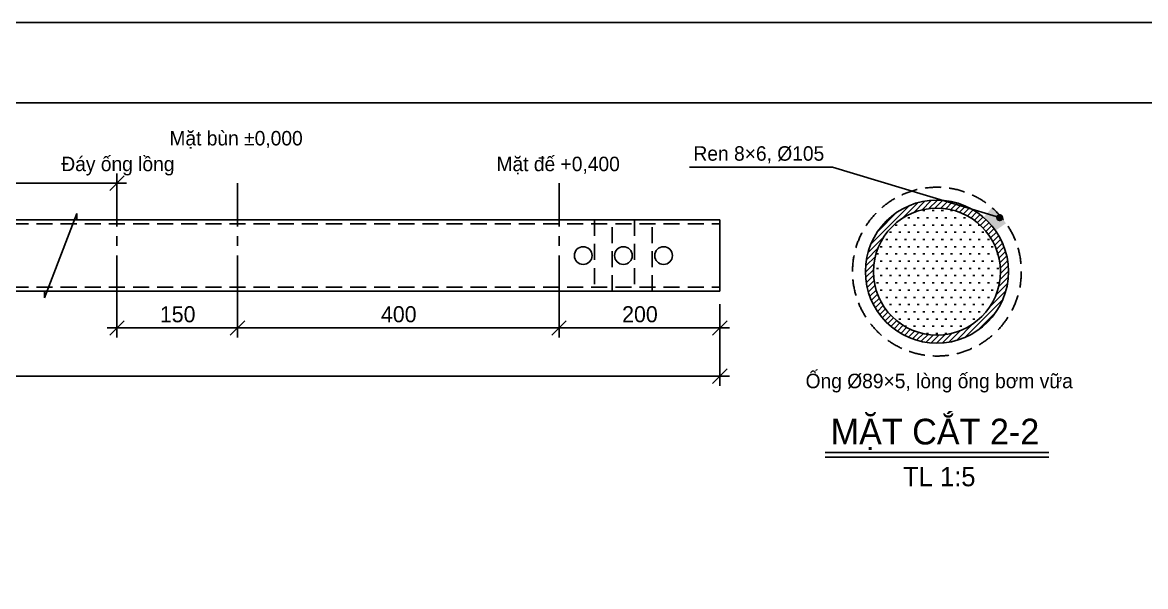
# Model space of a CAD drawing. Extents: x 0 to 45000, y 0 to 7425.
# Drawn here: x 26956 to 30449, y 5671 to 7425 of the extents above; entities that cross this region are included whole.
import ezdxf

# ---------------------------------------------------------------- set-up
doc = ezdxf.new("R2010")
doc.units = 0
doc.header["$LTSCALE"] = 25
doc.linetypes.add('CENTER', pattern=[10.6, 7, -1.2, 1.2, -1.2])
doc.linetypes.add('DASHED', pattern=[3, 2, -1])
for name, color, linetype in [('DIM', 8, 'CONTINUOUS'), ('KHUNG', 7, 'CONTINUOUS'), ('KHUNG_M', 7, 'CONTINUOUS'), ('TEXT', 7, 'CONTINUOUS'), ('THEPHINH', 5, 'CONTINUOUS'), ('THEPHINH_D', 5, 'DASHED'), ('TRUC', 1, 'CENTER'), ('VUA', 8, 'CONTINUOUS')]:
    doc.layers.add(name, color=color, linetype=linetype)
doc.styles.add('VN', font='arial.ttf', dxfattribs={"width": 0.95})

msp = doc.modelspace()

# ---------------------------------------------------------------- linework, layer by layer
at = {"layer": 'DIM'}
for p, q in [((27250, 6851.2), (27250, 6955)), ((29030.4, 6975), (29475, 6975)), ((29995.1, 6818), (29475, 6975)), ((24070, 6925), (27280, 6925)), ((27227.5, 6902.5), (27272.5, 6947.5)), ((27250, 6548.8), (27250, 6445)), ((27625, 6548.8), (27625, 6445)), ((27625, 6548.8), (27625, 6445)), ((28625, 6548.8), (28625, 6445)), ((28625, 6548.8), (28625, 6445)), ((29125, 6548.8), (29125, 6445)), ((29125, 6548.8), (29125, 6295)), ((27227.5, 6452.5), (27272.5, 6497.5)), ((27602.5, 6452.5), (27647.5, 6497.5)), ((27602.5, 6452.5), (27647.5, 6497.5)), ((28602.5, 6452.5), (28647.5, 6497.5)), ((28602.5, 6452.5), (28647.5, 6497.5)), ((29102.5, 6452.5), (29147.5, 6497.5)), ((27220, 6475), (27655, 6475)), ((27595, 6475), (28655, 6475)), ((28595, 6475), (29155, 6475)), ((23970, 6325), (29155, 6325)), ((29102.5, 6302.5), (29147.5, 6347.5))]:
    msp.add_line(p, q, dxfattribs=at)
at = {"layer": 'DIM', "const_width": 11.2}
msp.add_lwpolyline([(30000.8, 6818, 1), (29989.5, 6818, 1)], format="xyb", close=True, dxfattribs=at)
at = {"layer": 'KHUNG'}
msp.add_lwpolyline([(23625, 250), (33250, 250), (33250, 7175), (23625, 7175)], close=True, dxfattribs=at)
at = {"layer": 'KHUNG_M'}
msp.add_lwpolyline([(23000, 0), (33500, 0), (33500, 7425), (23000, 7425)], close=True, dxfattribs=at)
at = {"layer": 'TEXT'}
for p, q in [((29452.1, 6087.5), (30147.9, 6087.5)), ((29452.1, 6072.5), (30147.9, 6072.5))]:
    msp.add_line(p, q, dxfattribs=at)
at = {"layer": 'THEPHINH'}
for p, q in [((29595.3, 6736.7), (29713.3, 6854.7)), ((29690.7, 6814.4), (29739.2, 6863)), ((29727.3, 6833.3), (29762.8, 6868.8)), ((29752.6, 6841), (29782.4, 6870.8)), ((29774.3, 6845), (29801.6, 6872.3)), ((29793.9, 6846.9), (29817.7, 6870.8)), ((29811.1, 6846.4), (29833.8, 6869.2)), ((29827.1, 6844.8), (29848.9, 6866.6)), ((29842.5, 6842.5), (29862.4, 6862.4)), ((29856.1, 6838.4), (29876, 6858.3)), ((29869.6, 6834.3), (29888.9, 6853.6)), ((29882, 6829), (29900.4, 6847.4)), ((26625, 6811.2), (29125, 6811.2)), ((27025, 6568.8), (27125, 6831.2)), ((27125, 6831.2), (27125, 6811.2)), ((29125, 6588.8), (29125, 6811.2)), ((29617.2, 6776.3), (29673.7, 6832.8)), ((29893.6, 6822.9), (29911.9, 6841.2)), ((29905.1, 6816.7), (29923.5, 6835.1)), ((29915.5, 6809.5), (29933.2, 6827.1)), ((29925.2, 6801.5), (29942.9, 6819.2)), ((29934.9, 6793.5), (29952.6, 6811.2)), ((29943.8, 6784.7), (29961.4, 6802.3)), ((29951.7, 6774.9), (29969.4, 6792.6)), ((29959.7, 6765.2), (29977.4, 6782.9)), ((29587, 6710.8), (29635.6, 6759.3)), ((29966.9, 6754.7), (29985.3, 6773.1)), ((29973, 6743.2), (29991.4, 6761.6)), ((29979.2, 6731.7), (29997.6, 6750.1)), ((29581.2, 6687.2), (29616.7, 6722.7)), ((29984.4, 6719.2), (30003.7, 6738.6)), ((29988.5, 6705.7), (30008.5, 6725.6)), ((29992.6, 6692.1), (30012.6, 6712)), ((29577.7, 6648.4), (29605, 6675.7)), ((29579.2, 6667.6), (29609, 6697.4)), ((29994.9, 6676.7), (30016.7, 6698.5)), ((29996.5, 6660.6), (30019.2, 6683.3)), ((29579.2, 6632.3), (29603.1, 6656.1)), ((29580.8, 6616.2), (29603.6, 6638.9)), ((29994.9, 6623.7), (30022.4, 6651.2)), ((29996.8, 6643.3), (30020.8, 6667.2)), ((29583.4, 6601.1), (29605.2, 6622.9)), ((29587.6, 6587.6), (29607.5, 6607.5)), ((29983.1, 6576.5), (30018.8, 6612.2)), ((29990.8, 6601.9), (30020.7, 6631.8)), ((26625, 6588.8), (29125, 6588.8)), ((27025, 6568.8), (27025, 6588.8)), ((29591.7, 6574), (29611.6, 6593.9)), ((29596.4, 6561.1), (29615.7, 6580.4)), ((29602.6, 6549.6), (29621, 6568)), ((29962.7, 6538.5), (30012.7, 6588.5)), ((29608.8, 6538.1), (29627.1, 6556.4)), ((29614.9, 6526.5), (29633.3, 6544.9)), ((29622.9, 6516.8), (29640.5, 6534.5)), ((29887.8, 6445.9), (30004.1, 6562.2)), ((29630.8, 6507.1), (29648.5, 6524.8)), ((29638.8, 6497.4), (29656.5, 6515.1)), ((29647.7, 6488.6), (29665.3, 6506.2)), ((29657.4, 6480.6), (29675.1, 6498.3)), ((29929.2, 6469.6), (29980.4, 6520.8)), ((29667.1, 6472.6), (29684.8, 6490.3)), ((29676.9, 6464.7), (29695.3, 6483.1)), ((29688.4, 6458.6), (29706.8, 6477)), ((29699.9, 6452.4), (29718.3, 6470.8)), ((29711.4, 6446.3), (29730.8, 6465.6)), ((29724.4, 6441.5), (29744.3, 6461.5)), ((29837.8, 6431.2), (29873.5, 6466.9)), ((29861.5, 6437.3), (29911.5, 6487.3)), ((29738, 6437.4), (29757.9, 6457.4)), ((29751.5, 6433.3), (29773.3, 6455.1)), ((29766.7, 6430.8), (29789.4, 6453.5)), ((29782.8, 6429.2), (29806.7, 6453.2)), ((29798.8, 6427.6), (29826.3, 6455.1)), ((29818.2, 6429.3), (29848.1, 6459.2))]:
    msp.add_line(p, q, dxfattribs=at)
for centre, radius in [((29800, 6650), 222.5), ((29800, 6650), 197.5), ((28700, 6700), 27.5), ((28825, 6700), 27.5), ((28950, 6700), 27.5)]:
    msp.add_circle(centre, radius, dxfattribs=at)
msp.add_solid([(29982.3, 6777.6), (29945, 6818.7), (30015, 6800.6), (29971.1, 6849.1)], dxfattribs=at)
at = {"layer": 'THEPHINH_D'}
for p, q in [((26625, 6798.8), (29125, 6798.8)), ((26625, 6601.2), (29125, 6601.2))]:
    msp.add_line(p, q, dxfattribs=at)
for points in [[(28735, 6588.8), (28790, 6588.8), (28790, 6811.2), (28735, 6811.2)], [(28860, 6588.8), (28915, 6588.8), (28915, 6811.2), (28860, 6811.2)]]:
    msp.add_lwpolyline(points, close=True, dxfattribs=at)
msp.add_circle((29800, 6650), 262.5, dxfattribs=at)
at = {"layer": 'TRUC'}
for p, q in [((27250, 6525), (27250, 6925)), ((27625, 6525), (27625, 6925)), ((28625, 6525), (28625, 6925))]:
    msp.add_line(p, q, dxfattribs=at)
at = {"layer": 'VUA'}
for p, q in [((29710, 6817.5), (29716.2, 6817.5)), ((29738.7, 6817.5), (29745, 6817.5)), ((29756.2, 6840), (29762.5, 6840)), ((29767.5, 6817.5), (29773.7, 6817.5)), ((29785, 6840), (29791.2, 6840)), ((29796.2, 6817.5), (29802.5, 6817.5)), ((29813.7, 6840), (29820, 6840)), ((29825, 6817.5), (29831.2, 6817.5)), ((29842.5, 6840), (29848.7, 6840)), ((29853.7, 6817.5), (29860, 6817.5)), ((29882.5, 6817.5), (29888.7, 6817.5)), ((29670, 6795), (29676.2, 6795)), ((29698.7, 6795), (29705, 6795)), ((29727.5, 6795), (29733.7, 6795)), ((29756.2, 6795), (29762.5, 6795)), ((29785, 6795), (29791.2, 6795)), ((29813.7, 6795), (29820, 6795)), ((29842.5, 6795), (29848.7, 6795)), ((29871.2, 6795), (29877.5, 6795)), ((29900, 6795), (29906.2, 6795)), ((29928.7, 6795), (29933.1, 6795)), ((29641.2, 6750), (29647.5, 6750)), ((29652.5, 6772.5), (29658.7, 6772.5)), ((29670, 6750), (29676.2, 6750)), ((29681.2, 6772.5), (29687.5, 6772.5)), ((29698.7, 6750), (29705, 6750)), ((29710, 6772.5), (29716.2, 6772.5)), ((29727.5, 6750), (29733.7, 6750)), ((29738.7, 6772.5), (29745, 6772.5)), ((29756.2, 6750), (29762.5, 6750)), ((29767.5, 6772.5), (29773.7, 6772.5)), ((29785, 6750), (29791.2, 6750)), ((29796.2, 6772.5), (29802.5, 6772.5)), ((29813.7, 6750), (29820, 6750)), ((29825, 6772.5), (29831.2, 6772.5)), ((29842.5, 6750), (29848.7, 6750)), ((29853.7, 6772.5), (29860, 6772.5)), ((29871.2, 6750), (29877.5, 6750)), ((29882.5, 6772.5), (29888.7, 6772.5)), ((29900, 6750), (29906.2, 6750)), ((29911.2, 6772.5), (29917.5, 6772.5)), ((29928.7, 6750), (29935, 6750)), ((29940, 6772.5), (29946.2, 6772.5)), ((29957.5, 6750), (29963.7, 6750)), ((29623.7, 6727.5), (29630, 6727.5)), ((29652.5, 6727.5), (29658.7, 6727.5)), ((29681.2, 6727.5), (29687.5, 6727.5)), ((29710, 6727.5), (29716.2, 6727.5)), ((29738.7, 6727.5), (29745, 6727.5)), ((29767.5, 6727.5), (29773.7, 6727.5)), ((29796.2, 6727.5), (29802.5, 6727.5)), ((29825, 6727.5), (29831.2, 6727.5)), ((29853.7, 6727.5), (29860, 6727.5)), ((29882.5, 6727.5), (29888.7, 6727.5)), ((29911.2, 6727.5), (29917.5, 6727.5)), ((29940, 6727.5), (29946.2, 6727.5)), ((29968.7, 6727.5), (29975, 6727.5)), ((29612.5, 6705), (29618.8, 6705)), ((29623.7, 6682.5), (29630, 6682.5)), ((29641.2, 6705), (29647.5, 6705)), ((29652.5, 6682.5), (29658.7, 6682.5)), ((29670, 6705), (29676.2, 6705)), ((29681.2, 6682.5), (29687.5, 6682.5)), ((29698.7, 6705), (29705, 6705)), ((29710, 6682.5), (29716.2, 6682.5)), ((29727.5, 6705), (29733.7, 6705)), ((29738.7, 6682.5), (29745, 6682.5)), ((29756.2, 6705), (29762.5, 6705)), ((29767.5, 6682.5), (29773.7, 6682.5)), ((29785, 6705), (29791.2, 6705)), ((29796.2, 6682.5), (29802.5, 6682.5)), ((29813.7, 6705), (29820, 6705)), ((29825, 6682.5), (29831.2, 6682.5)), ((29842.5, 6705), (29848.7, 6705)), ((29853.7, 6682.5), (29860, 6682.5)), ((29871.2, 6705), (29877.5, 6705)), ((29882.5, 6682.5), (29888.7, 6682.5)), ((29900, 6705), (29906.2, 6705)), ((29911.2, 6682.5), (29917.5, 6682.5)), ((29928.7, 6705), (29935, 6705)), ((29940, 6682.5), (29946.2, 6682.5)), ((29957.5, 6705), (29963.7, 6705)), ((29968.7, 6682.5), (29975, 6682.5)), ((29986.2, 6705), (29988.7, 6705)), ((29612.5, 6660), (29618.8, 6660)), ((29623.7, 6637.5), (29630, 6637.5)), ((29641.2, 6660), (29647.5, 6660)), ((29652.5, 6637.5), (29658.7, 6637.5)), ((29670, 6660), (29676.2, 6660)), ((29681.2, 6637.5), (29687.5, 6637.5)), ((29698.7, 6660), (29705, 6660)), ((29710, 6637.5), (29716.2, 6637.5)), ((29727.5, 6660), (29733.7, 6660)), ((29738.7, 6637.5), (29745, 6637.5)), ((29756.2, 6660), (29762.5, 6660)), ((29767.5, 6637.5), (29773.7, 6637.5)), ((29785, 6660), (29791.2, 6660)), ((29796.2, 6637.5), (29802.5, 6637.5)), ((29813.7, 6660), (29820, 6660)), ((29825, 6637.5), (29831.2, 6637.5)), ((29842.5, 6660), (29848.7, 6660)), ((29853.7, 6637.5), (29860, 6637.5)), ((29871.2, 6660), (29877.5, 6660)), ((29882.5, 6637.5), (29888.7, 6637.5)), ((29900, 6660), (29906.2, 6660)), ((29911.2, 6637.5), (29917.5, 6637.5)), ((29928.7, 6660), (29935, 6660)), ((29940, 6637.5), (29946.2, 6637.5)), ((29957.5, 6660), (29963.7, 6660)), ((29968.7, 6637.5), (29975, 6637.5)), ((29986.2, 6660), (29992.5, 6660)), ((29612.5, 6615), (29618.8, 6615)), ((29641.2, 6615), (29647.5, 6615)), ((29670, 6615), (29676.2, 6615)), ((29698.7, 6615), (29705, 6615)), ((29727.5, 6615), (29733.7, 6615)), ((29756.2, 6615), (29762.5, 6615)), ((29785, 6615), (29791.2, 6615)), ((29813.7, 6615), (29820, 6615)), ((29842.5, 6615), (29848.7, 6615)), ((29871.2, 6615), (29877.5, 6615)), ((29900, 6615), (29906.2, 6615)), ((29928.7, 6615), (29935, 6615)), ((29957.5, 6615), (29963.7, 6615)), ((29986.2, 6615), (29992.5, 6615)), ((29623.7, 6592.5), (29630, 6592.5)), ((29641.2, 6570), (29647.5, 6570)), ((29652.5, 6592.5), (29658.7, 6592.5)), ((29670, 6570), (29676.2, 6570)), ((29681.2, 6592.5), (29687.5, 6592.5)), ((29698.7, 6570), (29705, 6570)), ((29710, 6592.5), (29716.2, 6592.5)), ((29727.5, 6570), (29733.7, 6570)), ((29738.7, 6592.5), (29745, 6592.5)), ((29756.2, 6570), (29762.5, 6570)), ((29767.5, 6592.5), (29773.7, 6592.5)), ((29785, 6570), (29791.2, 6570)), ((29796.2, 6592.5), (29802.5, 6592.5)), ((29813.7, 6570), (29820, 6570)), ((29825, 6592.5), (29831.2, 6592.5)), ((29842.5, 6570), (29848.7, 6570)), ((29853.7, 6592.5), (29860, 6592.5)), ((29871.2, 6570), (29877.5, 6570)), ((29882.5, 6592.5), (29888.7, 6592.5)), ((29900, 6570), (29906.2, 6570)), ((29911.2, 6592.5), (29917.5, 6592.5)), ((29928.7, 6570), (29935, 6570)), ((29940, 6592.5), (29946.2, 6592.5)), ((29957.5, 6570), (29963.7, 6570)), ((29968.7, 6592.5), (29975, 6592.5)), ((29652.5, 6547.5), (29658.7, 6547.5)), ((29681.2, 6547.5), (29687.5, 6547.5)), ((29710, 6547.5), (29716.2, 6547.5)), ((29738.7, 6547.5), (29745, 6547.5)), ((29767.5, 6547.5), (29773.7, 6547.5)), ((29796.2, 6547.5), (29802.5, 6547.5)), ((29825, 6547.5), (29831.2, 6547.5)), ((29853.7, 6547.5), (29860, 6547.5)), ((29882.5, 6547.5), (29888.7, 6547.5)), ((29911.2, 6547.5), (29917.5, 6547.5)), ((29940, 6547.5), (29946.2, 6547.5)), ((29670, 6525), (29676.2, 6525)), ((29681.2, 6502.5), (29687.5, 6502.5)), ((29698.7, 6525), (29705, 6525)), ((29710, 6502.5), (29716.2, 6502.5)), ((29727.5, 6525), (29733.7, 6525)), ((29738.7, 6502.5), (29745, 6502.5)), ((29756.2, 6525), (29762.5, 6525)), ((29767.5, 6502.5), (29773.7, 6502.5)), ((29785, 6525), (29791.2, 6525)), ((29796.2, 6502.5), (29802.5, 6502.5)), ((29813.7, 6525), (29820, 6525)), ((29825, 6502.5), (29831.2, 6502.5)), ((29842.5, 6525), (29848.7, 6525)), ((29853.7, 6502.5), (29860, 6502.5)), ((29871.2, 6525), (29877.5, 6525)), ((29882.5, 6502.5), (29888.7, 6502.5)), ((29900, 6525), (29906.2, 6525)), ((29911.2, 6502.5), (29917.5, 6502.5)), ((29928.7, 6525), (29935, 6525)), ((29701.1, 6480), (29705, 6480)), ((29727.5, 6480), (29733.7, 6480)), ((29756.2, 6480), (29762.5, 6480)), ((29785, 6480), (29791.2, 6480)), ((29813.7, 6480), (29820, 6480)), ((29842.5, 6480), (29848.7, 6480)), ((29871.2, 6480), (29877.5, 6480)), ((29767.5, 6457.5), (29773.7, 6457.5)), ((29796.2, 6457.5), (29802.5, 6457.5)), ((29825, 6457.5), (29831.2, 6457.5))]:
    msp.add_line(p, q, dxfattribs=at)

# ---------------------------------------------------------------- texts
at = {"layer": 'TEXT', "style": 'VN', "width": 0.95}
for s, height, p in [('Mặt bùn ±0,000', 45, (27413.2, 7042.5)), ('Ren 8×6, Ø105', 45, (29042.9, 6995)), ('Đáy ống lồng', 45, (27077.1, 6962.5)), ('Mặt đế +0,400', 45, (28430.4, 6962.5)), ('150', 50, (27383.6, 6492.5)), ('400', 50, (28071.1, 6492.5)), ('200', 50, (28821.1, 6492.5)), ('Ống Ø89×5, lòng ống bơm vữa', 45, (29391.6, 6287.5)), ('MẶT CẮT 2-2', 80, (29469.5, 6112.5)), ('TL 1:5', 60, (29694.3, 5982.5))]:
    msp.add_text(s, height=height, dxfattribs=at).set_placement(p)

doc.saveas('drawing.dxf')
